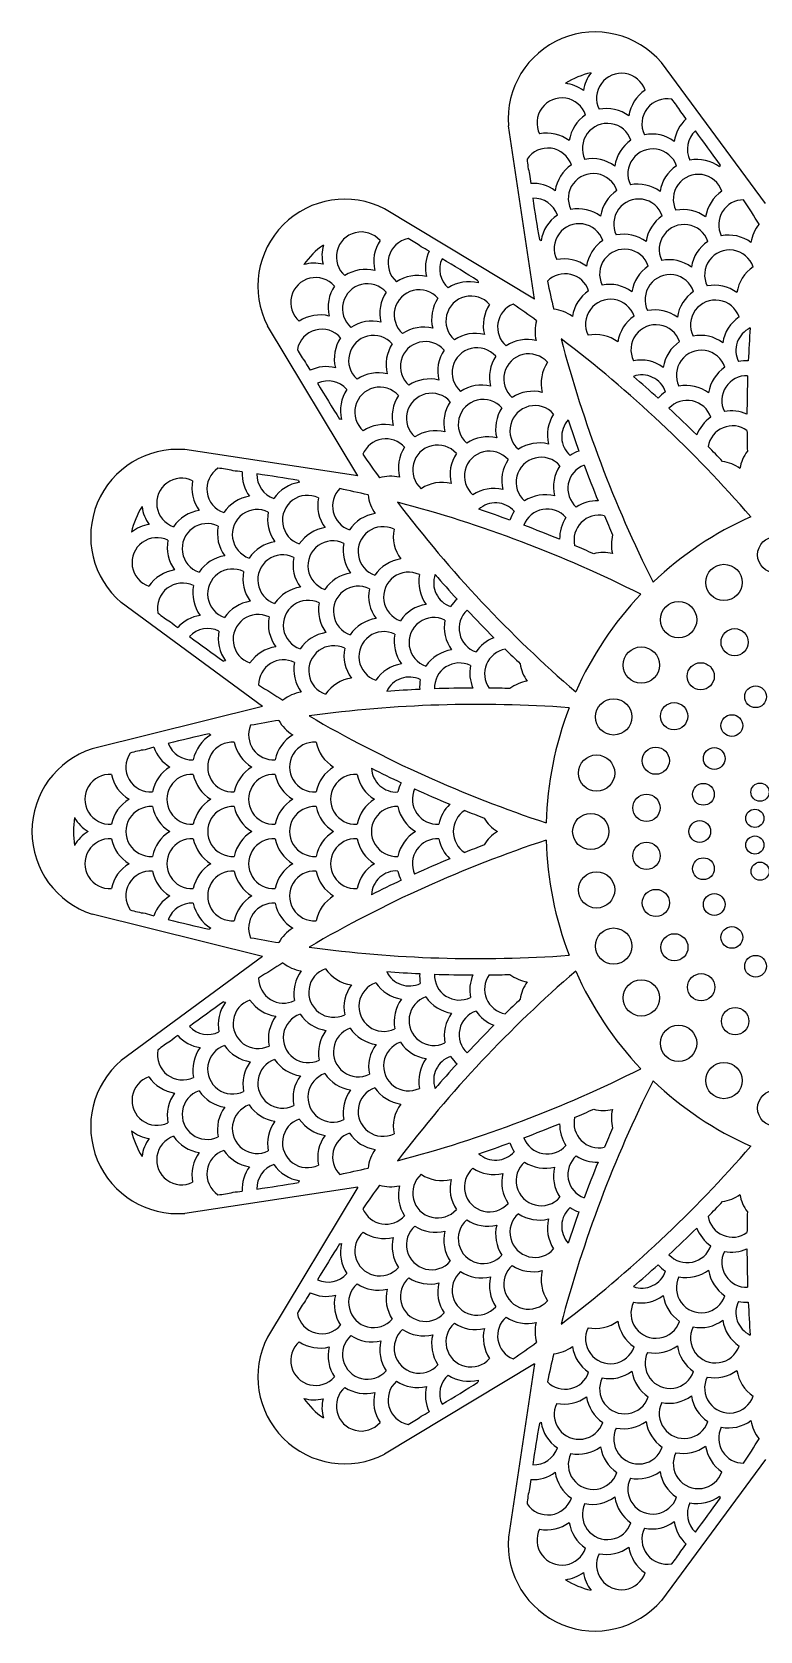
# Model space of a CAD drawing. Extents: x 129 to 768, y 35 to 236.
# Drawn here: x 129.4 to 209.6, y 47.2 to 223.4 of the extents above; entities that cross this region are included whole.
import ezdxf

# ---------------------------------------------------------------- set-up
doc = ezdxf.new("R2010")
doc.units = 0
doc.layers.get('0').update_dxf_attribs({"linetype": 'CONTINUOUS'})

msp = doc.modelspace()

# ---------------------------------------------------------------- linework, layer by layer
for p, q in [((210.228243, 204.447703), (198.766077, 219.988706)), ((184.79759, 193.913982), (181.913417, 213.008105)), ((184.79759, 193.913982), (168.260646, 203.885615)), ((165.333811, 174.450202), (155.362177, 190.987147)), ((165.333811, 174.450202), (146.239687, 177.334376)), ((154.80009, 149.019549), (139.259087, 160.481715)), ((154.80009, 149.019549), (136.055694, 144.377173)), ((154.80009, 121.493609), (136.055694, 126.135985)), ((154.80009, 121.493609), (139.259087, 110.031443)), ((165.333811, 96.062956), (146.239687, 93.178782)), ((165.333811, 96.062956), (155.362177, 79.526011)), ((184.79759, 76.599176), (168.260646, 66.627543)), ((184.79759, 76.599176), (181.913417, 57.505053)), ((210.228243, 66.065455), (198.766077, 50.524452))]:
    msp.add_line(p, q)
for centre, radius in [((211.360801, 165.749092), 2), ((205.654697, 162.699116), 2), ((200.653254, 158.594538), 2), ((206.831065, 156.108238), 1.5), ((196.548677, 153.593096), 2), ((203.092835, 152.3598), 1.5), ((193.4987, 147.886991), 2), ((209.138536, 150.109257), 1.2), ((200.157719, 147.954095), 1.5), ((206.526312, 146.926253), 1.2), ((198.13851, 143.060432), 1.5), ((204.585255, 143.29479), 1.2), ((191.620534, 141.695507), 2), ((197.112807, 137.866871), 1.5), ((203.389958, 139.354423), 1.2), ((209.626534, 139.592677), 1), ((209.056616, 136.70695), 1), ((190.986355, 135.256579), 2), ((202.986355, 135.256579), 1.2), ((197.120025, 132.572998), 1.5), ((209.060627, 133.765486), 1), ((203.389958, 131.158734), 1.2), ((191.620534, 128.81765), 2), ((209.638412, 130.881324), 1), ((198.159888, 127.382253), 1.5), ((204.585255, 127.218368), 1.2), ((193.4987, 122.626166), 2), ((200.192435, 122.494114), 1.5), ((206.526312, 123.586905), 1.2), ((209.138536, 120.403901), 1.2), ((196.548677, 116.920062), 2), ((203.139555, 118.09643), 1.5), ((206.887993, 114.358201), 1.5), ((200.653254, 111.91862), 2), ((205.654697, 107.814042), 2), ((211.360801, 104.764066), 2)]:
    msp.add_circle(centre, radius)
for centre, radius, start, end in [((191.467986, 213.774597), 9.585264, 40.413411, 184.586589), ((193.029023, 210.005918), 9.091898, 102.834633, 122.165367), ((194.301476, 216.287166), 4.184783, 141.876843, 171.294958), ((194.364244, 216.059009), 2.75, 18.884095, 206.115905), ((187.68775, 213.547671), 4.184783, 53.705042, 83.123157), ((199.306737, 213.479995), 4.184783, 124.006787, 171.294958), ((187.804699, 213.341957), 2.75, 18.884095, 206.115905), ((199.369504, 213.251838), 2.75, 78.657464, 206.115905), ((193.029023, 210.005918), 9.091898, 30.164065, 40.811452), ((192.747192, 210.762942), 4.184783, 124.006787, 171.294958), ((192.809959, 210.534785), 2.75, 18.884095, 206.115905), ((192.693011, 210.7405), 4.184783, 53.705042, 100.993213), ((204.311998, 210.672824), 4.184783, 132.084015, 171.294958), ((92.953508, 130.18389), 137.010942, 37.599029, 38.020247), ((186.133466, 208.023447), 4.184783, 53.705042, 100.993213), ((197.698272, 207.933329), 4.184783, 53.705042, 100.993213), ((204.374765, 210.444667), 2.75, 132.767405, 206.115905), ((92.953508, 130.18389), 137.010942, 34.974845, 36.908083), ((186.250415, 207.817733), 2.75, 18.884095, 146.342536), ((197.752453, 207.955771), 4.184783, 124.006787, 171.294958), ((197.81522, 207.727614), 2.75, 18.884095, 206.115905), ((193.029023, 210.005918), 9.091898, 184.188548, 194.835935), ((191.192908, 205.238719), 4.184783, 124.006787, 171.294958), ((191.138727, 205.216276), 4.184783, 53.705042, 100.993213), ((202.757714, 205.1486), 4.184783, 124.006787, 171.294958), ((202.703532, 205.126158), 4.184783, 53.705042, 100.993213), ((209.317258, 207.865653), 4.184783, 168.207955, 171.294958), ((320.235797, 224.327297), 137.010942, 186.979753, 187.400971), ((184.579182, 202.499224), 4.184783, 53.705042, 92.915985), ((191.255675, 205.010562), 2.75, 18.884095, 206.115905), ((196.143988, 202.409105), 4.184783, 53.705042, 100.993213), ((202.820481, 204.920443), 2.75, 18.884095, 206.115905), ((163.896124, 195.351668), 9.585264, 62.913411, 207.086589), ((184.696131, 202.29351), 2.75, 18.884095, 92.232595), ((320.235797, 224.327297), 137.010942, 188.091917, 190.025155), ((196.198169, 202.431548), 4.184783, 124.006787, 171.294958), ((196.260936, 202.203391), 2.75, 18.884095, 206.115905), ((207.762974, 202.341429), 4.184783, 124.006787, 171.294958), ((207.825741, 202.113272), 2.75, 90.058208, 206.115905), ((92.953508, 130.18389), 137.010942, 31.699521, 33.028862), ((189.638624, 199.714495), 4.184783, 124.006787, 171.294958), ((189.584443, 199.692053), 4.184783, 53.705042, 100.993213), ((201.20343, 199.624377), 4.184783, 124.006787, 171.294958), ((201.149248, 199.601934), 4.184783, 53.705042, 100.993213), ((165.697711, 198.57054), 2.75, 41.384095, 228.615905), ((189.701391, 199.486338), 2.75, 18.884095, 206.115905), ((194.589704, 196.884882), 4.184783, 53.705042, 100.993213), ((201.266197, 199.39622), 2.75, 18.884095, 206.115905), ((206.154509, 196.794763), 4.184783, 53.705042, 100.993213), ((212.768235, 199.534258), 4.184783, 140.815591, 171.294958), ((166.780546, 192.467246), 9.091898, 125.334633, 144.665367), ((165.55241, 198.757309), 4.184783, 164.376843, 193.794958), ((171.250926, 198.079252), 4.184783, 146.506787, 193.794958), ((171.396227, 197.892482), 2.75, 101.157464, 228.615905), ((166.780546, 192.467246), 9.091898, 52.664065, 63.311452), ((104.869393, 80.424067), 137.010942, 60.099029, 60.520247), ((176.949441, 197.401194), 4.184783, 154.584015, 193.794958), ((183.024898, 196.975), 4.184783, 53.705042, 56.792045), ((194.643885, 196.907324), 4.184783, 124.006787, 171.294958), ((194.706652, 196.679167), 2.75, 18.884095, 206.115905), ((206.20869, 196.817206), 4.184783, 124.006787, 171.294958), ((206.271457, 196.589049), 2.75, 18.884095, 206.115905), ((160.490483, 193.695383), 4.184783, 76.205042, 105.623157), ((177.094743, 197.214424), 2.75, 155.267405, 228.615905), ((104.869393, 80.424067), 137.010942, 57.474845, 59.408083), ((188.030159, 194.167829), 4.184783, 53.705042, 100.993213), ((199.649146, 194.100153), 4.184783, 124.006787, 171.294958), ((199.594964, 194.077711), 4.184783, 53.705042, 100.993213), ((211.213951, 194.010034), 4.184783, 124.006787, 171.294958), ((160.677253, 193.550081), 2.75, 41.384095, 228.615905), ((166.375769, 192.872024), 2.75, 41.384095, 228.615905), ((166.188999, 193.017325), 4.184783, 76.205042, 123.493213), ((171.887515, 192.339267), 4.184783, 76.205042, 123.493213), ((177.586031, 191.66121), 4.184783, 76.205042, 123.493213), ((182.647957, 196.723136), 4.184783, 190.707955, 193.794958), ((188.147107, 193.962115), 2.75, 18.884095, 134.941792), ((320.235797, 224.327297), 137.010942, 191.971138, 193.300479), ((199.711913, 193.871996), 2.75, 18.884095, 206.115905), ((166.230468, 193.058793), 4.184783, 146.506787, 193.794958), ((171.928983, 192.380736), 4.184783, 146.506787, 193.794958), ((172.074284, 192.193966), 2.75, 41.384095, 228.615905), ((177.627499, 191.702678), 4.184783, 146.506787, 193.794958), ((177.7728, 191.515909), 2.75, 41.384095, 228.615905), ((193.089601, 191.383101), 4.184783, 124.006787, 171.294958), ((193.152368, 191.154944), 2.75, 18.884095, 206.115905), ((193.03542, 191.360658), 4.184783, 53.705042, 100.993213), ((204.654406, 191.292982), 4.184783, 124.006787, 171.294958), ((204.600225, 191.270539), 4.184783, 53.705042, 100.993213), ((161.168541, 187.996867), 4.184783, 76.205042, 123.493213), ((183.326015, 191.024621), 4.184783, 146.506787, 193.794958), ((183.471316, 190.837851), 2.75, 112.558208, 228.615905), ((104.869393, 80.424067), 137.010942, 54.199521, 55.528862), ((186.475875, 188.643606), 4.184783, 53.705042, 84.184409), ((198.04068, 188.553487), 4.184783, 53.705042, 100.993213), ((204.717173, 191.064825), 2.75, 18.884095, 206.115905), ((161.355311, 187.851566), 2.75, 41.384095, 168.842536), ((166.867057, 187.318809), 4.184783, 76.205042, 123.493213), ((172.565572, 186.640752), 4.184783, 76.205042, 123.493213), ((189.024531, 190.346563), 4.184783, 163.315591, 193.794958), ((198.094862, 188.57593), 4.184783, 124.006787, 171.294958), ((198.157629, 188.347773), 2.75, 18.884095, 206.115905), ((209.659667, 188.485811), 4.184783, 124.006787, 171.294958), ((209.722434, 188.257654), 2.75, 115.298834, 206.115905), ((346.995502, 180.715985), 138.810942, 175.857254, 177.358009), ((166.908525, 187.360278), 4.184783, 146.506787, 193.794958), ((167.053826, 187.173508), 2.75, 41.384095, 228.615905), ((172.607041, 186.68222), 4.184783, 146.506787, 193.794958), ((172.752342, 186.49545), 2.75, 41.384095, 228.615905), ((178.450858, 185.817393), 2.75, 41.384095, 228.615905), ((178.264088, 185.962694), 4.184783, 76.205042, 123.493213), ((183.962604, 185.284636), 4.184783, 76.205042, 123.493213), ((104.869393, 80.424067), 137.010942, 40.78825, 52.797346), ((320.235797, 224.327297), 137.010942, 194.702654, 206.71175), ((191.481136, 185.836435), 4.184783, 53.705042, 100.993213), ((203.100122, 185.768759), 4.184783, 124.006787, 171.294958), ((203.045941, 185.746316), 4.184783, 53.705042, 100.993213), ((166.780546, 192.467246), 9.091898, 206.688548, 217.335935), ((278.823726, 254.378399), 137.010942, 209.479753, 209.900971), ((178.305557, 186.004162), 4.184783, 146.506787, 193.794958), ((184.004072, 185.326105), 4.184783, 146.506787, 193.794958), ((184.149374, 185.139335), 2.75, 41.384095, 228.615905), ((189.702588, 184.648047), 4.184783, 146.506787, 193.794958), ((196.486396, 183.029264), 4.184783, 53.705042, 100.993213), ((203.162889, 185.540602), 2.75, 18.884095, 206.115905), ((208.051202, 182.939145), 4.184783, 86.15108, 100.993213), ((161.846598, 182.298351), 4.184783, 76.205042, 115.415985), ((167.545114, 181.620293), 4.184783, 76.205042, 123.493213), ((173.24363, 180.942236), 4.184783, 76.205042, 123.493213), ((196.603345, 182.823549), 2.75, 18.884095, 109.701166), ((104.869393, 80.424067), 138.810942, 47.641991, 49.142746), ((208.105383, 182.961587), 4.184783, 124.006787, 171.294958), ((208.16815, 182.733431), 2.75, 87.952691, 206.115905), ((346.995502, 180.715985), 138.810942, 178.032521, 179.782107), ((162.033368, 182.15305), 2.75, 41.384095, 114.732595), ((278.823726, 254.378399), 137.010942, 210.591917, 212.525155), ((167.586583, 181.661762), 4.184783, 146.506787, 193.794958), ((167.731884, 181.474992), 2.75, 41.384095, 228.615905), ((173.285099, 180.983704), 4.184783, 146.506787, 193.794958), ((173.4304, 180.796935), 2.75, 41.384095, 228.615905), ((178.942146, 180.264178), 4.184783, 76.205042, 123.493213), ((184.640661, 179.586121), 4.184783, 76.205042, 123.493213), ((201.545838, 180.244535), 4.184783, 124.006787, 138.84892), ((201.491657, 180.222093), 4.184783, 53.705042, 100.993213), ((178.983614, 180.305647), 4.184783, 146.506787, 193.794958), ((179.128915, 180.118877), 2.75, 41.384095, 228.615905), ((184.68213, 179.627589), 4.184783, 146.506787, 193.794958), ((184.827431, 179.440819), 2.75, 41.384095, 228.615905), ((201.608605, 180.016378), 2.75, 18.884095, 137.047309), ((104.869393, 80.424067), 138.810942, 45.217893, 46.967479), ((206.496918, 177.414921), 4.184783, 66.20154, 100.993213), ((162.524656, 176.599835), 4.184783, 76.205042, 79.292045), ((168.223172, 175.921778), 4.184783, 76.205042, 123.493213), ((190.380646, 178.949532), 4.184783, 146.506787, 193.794958), ((190.525947, 178.762762), 2.75, 137.798834, 228.615905), ((320.235797, 224.327297), 138.810942, 198.357254, 199.858009), ((206.551099, 177.437364), 4.184783, 124.006787, 158.79846), ((206.613866, 177.209207), 2.75, 55.024966, 169.975034), ((168.409941, 175.776477), 2.75, 41.384095, 157.441792), ((173.921688, 175.24372), 4.184783, 76.205042, 123.493213), ((179.620203, 174.565662), 4.184783, 76.205042, 123.493213), ((185.318719, 173.887605), 4.184783, 76.205042, 123.493213), ((346.995502, 180.715985), 138.810942, 180.517371, 181.464105), ((145.473196, 167.779807), 9.585264, 85.413411, 229.586589), ((278.823726, 254.378399), 137.010942, 214.471138, 215.800479), ((173.963156, 175.285189), 4.184783, 146.506787, 193.794958), ((174.108457, 175.098419), 2.75, 41.384095, 228.615905), ((179.661672, 174.607131), 4.184783, 146.506787, 193.794958), ((179.806973, 174.420361), 2.75, 41.384095, 228.615905), ((185.360188, 173.929073), 4.184783, 146.506787, 193.794958), ((185.505489, 173.742304), 2.75, 41.384095, 228.615905), ((191.017235, 173.209547), 4.184783, 108.65108, 123.493213), ((104.869393, 80.424067), 138.810942, 43.535895, 44.482629), ((211.55636, 174.630193), 4.184783, 142.64576, 171.294958), ((151.430059, 172.997378), 2.75, 123.657464, 251.115905), ((149.241874, 166.218769), 9.091898, 75.164065, 85.811452), ((134.920496, 39.011996), 137.010942, 82.599029, 83.020247), ((156.748569, 174.66861), 4.184783, 177.084015, 216.294958), ((156.954283, 174.551662), 2.75, 177.767405, 251.115905), ((134.920496, 39.011996), 137.010942, 79.974845, 81.908083), ((191.058703, 173.251016), 4.184783, 146.506787, 193.794958), ((191.204005, 173.064246), 2.75, 110.452691, 228.615905), ((320.235797, 224.327297), 138.810942, 200.532521, 202.282107), ((204.942634, 171.890698), 4.184783, 53.705042, 82.35424), ((145.905836, 171.443094), 2.75, 63.884095, 251.115905), ((151.224345, 173.114326), 4.184783, 169.006787, 216.294958), ((159.533297, 169.609168), 4.184783, 98.705042, 145.993213), ((162.272792, 176.222894), 4.184783, 213.207955, 216.294958), ((165.285678, 171.100685), 2.75, 135.058208, 251.115905), ((134.920496, 39.011996), 137.010942, 76.699521, 78.028862), ((168.901229, 170.223262), 4.184783, 76.205042, 106.684409), ((174.599745, 169.545204), 4.184783, 76.205042, 123.493213), ((180.298261, 168.867147), 4.184783, 76.205042, 123.493213), ((149.241874, 166.218769), 9.091898, 147.834633, 167.165367), ((145.700122, 171.560042), 4.184783, 186.876843, 216.294958), ((154.009074, 168.054884), 4.184783, 98.705042, 145.993213), ((159.761454, 169.546401), 2.75, 63.884095, 251.115905), ((165.079963, 171.217633), 4.184783, 169.006787, 216.294958), ((170.604187, 172.771917), 4.184783, 185.815591, 216.294958), ((278.823726, 254.378399), 137.010942, 217.202654, 229.21175), ((134.920496, 39.011996), 137.010942, 63.28825, 75.297346), ((180.485031, 168.721846), 2.75, 41.384095, 132.201166), ((185.996777, 168.189089), 4.184783, 76.205042, 123.493213), ((191.695292, 167.511031), 4.184783, 88.70154, 123.493213), ((148.48485, 166.5006), 4.184783, 98.705042, 145.993213), ((148.713007, 166.437833), 2.75, 63.884095, 251.115905), ((154.237231, 167.992117), 2.75, 63.884095, 251.115905), ((159.55574, 169.663349), 4.184783, 169.006787, 216.294958), ((167.864692, 166.158191), 4.184783, 98.705042, 145.993213), ((134.920496, 39.011996), 138.810942, 70.141991, 71.642746), ((186.038245, 168.230558), 4.184783, 146.506787, 161.34892), ((186.183546, 168.043788), 2.75, 41.384095, 159.547309), ((191.736761, 167.5525), 4.184783, 146.506787, 181.29846), ((191.882062, 167.36573), 2.75, 77.524966, 192.475034), ((320.235797, 224.327297), 138.810942, 203.017371, 203.964105), ((223.991214, 135.256579), 37.932863, 113.93086, 133.56914), ((142.960627, 164.946316), 4.184783, 98.705042, 128.123157), ((143.188784, 164.883549), 2.75, 63.884095, 251.115905), ((154.031516, 168.109065), 4.184783, 169.006787, 216.294958), ((162.340468, 164.603907), 4.184783, 98.705042, 145.993213), ((168.092849, 166.095424), 2.75, 63.884095, 251.115905), ((173.411358, 167.766657), 4.184783, 169.006787, 216.294958), ((134.920496, 39.011996), 138.810942, 67.717893, 69.467479), ((197.435277, 166.874442), 4.184783, 165.14576, 193.794958), ((148.507293, 166.554781), 4.184783, 169.006787, 216.294958), ((156.816245, 163.049623), 4.184783, 98.705042, 145.993213), ((157.044402, 162.986856), 2.75, 63.884095, 251.115905), ((162.568625, 164.54114), 2.75, 63.884095, 251.115905), ((167.887134, 166.212373), 4.184783, 169.006787, 216.294958), ((134.920496, 39.011996), 138.810942, 66.035895, 66.982629), ((192.37335, 161.812516), 4.184783, 76.205042, 104.85424), ((145.767798, 159.941055), 4.184783, 98.705042, 145.993213), ((151.292021, 161.495339), 4.184783, 98.705042, 145.993213), ((151.520178, 161.432572), 2.75, 63.884095, 251.115905), ((156.838687, 163.103805), 4.184783, 169.006787, 216.294958), ((162.362911, 164.658089), 4.184783, 169.006787, 216.294958), ((170.671863, 161.152931), 4.184783, 98.705042, 145.993213), ((145.995955, 159.878288), 2.75, 63.884095, 191.342536), ((151.314464, 161.549521), 4.184783, 169.006787, 216.294958), ((159.623416, 158.044363), 4.184783, 98.705042, 145.993213), ((165.147639, 159.598647), 4.184783, 98.705042, 145.993213), ((165.375796, 159.53588), 2.75, 63.884095, 251.115905), ((170.90002, 161.090164), 2.75, 63.884095, 251.115905), ((176.218529, 162.761396), 4.184783, 169.006787, 216.294958), ((176.424243, 162.644448), 2.75, 160.298834, 251.115905), ((278.823726, 254.378399), 138.810942, 220.857254, 222.358009), ((154.099192, 156.490079), 4.184783, 98.705042, 145.993213), ((159.851573, 157.981596), 2.75, 63.884095, 251.115905), ((165.170082, 159.652828), 4.184783, 169.006787, 216.294958), ((170.694305, 161.207112), 4.184783, 169.006787, 216.294958), ((179.003257, 157.701954), 4.184783, 131.15108, 145.993213), ((223.991214, 135.256579), 37.932863, 136.43086, 156.06914), ((149.241874, 166.218769), 9.091898, 229.188548, 239.835935), ((148.574969, 154.935795), 4.184783, 98.705042, 137.915985), ((154.327349, 156.427312), 2.75, 63.884095, 251.115905), ((159.645858, 158.098544), 4.184783, 169.006787, 216.294958), ((167.95481, 154.593386), 4.184783, 98.705042, 145.993213), ((173.479034, 156.14767), 4.184783, 98.705042, 145.993213), ((173.707191, 156.084903), 2.75, 63.884095, 251.115905), ((179.231414, 157.639187), 2.75, 132.952691, 251.115905), ((278.823726, 254.378399), 138.810942, 223.032521, 224.782107), ((229.063902, 266.294285), 137.010942, 231.979753, 232.400971), ((148.803126, 154.873028), 2.75, 63.884095, 137.232595), ((154.121635, 156.54426), 4.184783, 169.006787, 216.294958), ((162.430587, 153.039102), 4.184783, 98.705042, 145.993213), ((168.182967, 154.530619), 2.75, 63.884095, 251.115905), ((173.501476, 156.201851), 4.184783, 169.006787, 216.294958), ((179.0257, 157.756135), 4.184783, 169.006787, 216.294958), ((229.063902, 266.294285), 137.010942, 233.091917, 235.025155), ((156.906363, 151.484818), 4.184783, 98.705042, 145.993213), ((162.658744, 152.976335), 2.75, 63.884095, 251.115905), ((167.977253, 154.647567), 4.184783, 169.006787, 216.294958), ((176.286205, 151.142409), 4.184783, 98.705042, 145.993213), ((181.810428, 152.696694), 4.184783, 111.20154, 145.993213), ((182.038585, 152.633926), 2.75, 100.024966, 214.975034), ((278.823726, 254.378399), 138.810942, 225.517371, 226.464105), ((151.38214, 149.930534), 4.184783, 98.705042, 101.792045), ((157.13452, 151.422051), 2.75, 63.884095, 179.941792), ((162.45303, 153.093283), 4.184783, 169.006787, 216.294958), ((170.761981, 149.588125), 4.184783, 98.705042, 145.993213), ((176.514362, 151.079642), 2.75, 63.884095, 182.047309), ((181.832871, 152.750875), 4.184783, 169.006787, 203.79846), ((187.357095, 154.305159), 4.184783, 187.64576, 216.294958), ((165.237758, 148.033841), 4.184783, 98.705042, 145.993213), ((170.990138, 149.525358), 2.75, 63.884095, 154.701166), ((176.308648, 151.196591), 4.184783, 169.006787, 183.84892), ((184.6176, 147.691433), 4.184783, 98.705042, 127.35424), ((229.063902, 266.294285), 137.010942, 236.971138, 238.300479), ((159.713535, 146.479557), 4.184783, 98.705042, 129.184409), ((178.531808, 12.252291), 138.810942, 92.641991, 94.142746), ((178.531808, 12.252291), 138.810942, 90.217893, 91.967479), ((178.531808, 12.252291), 138.810942, 88.535895, 89.482629), ((178.531808, 12.252291), 137.010942, 85.78825, 97.797346), ((223.991214, 135.256579), 37.932863, 158.93086, 178.56914), ((156.037425, 145.906579), 2.75, 157.558208, 273.615905), ((178.531808, 12.252291), 137.010942, 99.199521, 100.528862), ((160.311534, 149.485902), 4.184783, 208.315591, 238.794958), ((229.063902, 266.294285), 137.010942, 239.702654, 251.71175), ((178.531808, 12.252291), 137.010942, 105.099029, 105.520247), ((146.784779, 145.935902), 4.184783, 199.584015, 238.794958), ((178.531808, 12.252291), 137.010942, 102.474845, 104.408083), ((147.019588, 145.906579), 2.75, 200.267405, 273.615905), ((151.293697, 142.327256), 4.184783, 121.205042, 168.493213), ((151.528507, 142.356579), 2.75, 86.384095, 273.615905), ((151.293697, 149.485902), 4.184783, 235.707955, 238.794958), ((155.802615, 145.935902), 4.184783, 191.506787, 238.794958), ((160.311534, 142.327256), 4.184783, 121.205042, 168.493213), ((160.546343, 142.356579), 2.75, 86.384095, 273.615905), ((164.820452, 145.935902), 4.184783, 191.506787, 238.794958), ((139.003923, 135.256579), 9.585264, 107.913411, 252.086589), ((142.51067, 142.356579), 2.75, 146.157464, 273.615905), ((143.083112, 135.256579), 9.091898, 97.664065, 108.311452), ((138.001752, 138.806579), 2.75, 86.384095, 273.615905), ((142.275861, 142.385902), 4.184783, 191.506787, 238.794958), ((146.784779, 138.777256), 4.184783, 121.205042, 168.493213), ((147.019588, 138.806579), 2.75, 86.384095, 273.615905), ((151.293697, 142.385902), 4.184783, 191.506787, 238.794958), ((155.802615, 138.777256), 4.184783, 121.205042, 168.493213), ((156.037425, 138.806579), 2.75, 86.384095, 273.615905), ((160.311534, 142.385902), 4.184783, 191.506787, 238.794958), ((164.820452, 138.777256), 4.184783, 121.205042, 168.493213), ((165.055261, 138.806579), 2.75, 86.384095, 273.615905), ((169.32937, 142.385902), 4.184783, 191.506787, 238.794958), ((229.063902, 266.294285), 138.810942, 243.357254, 244.858009), ((169.56418, 142.356579), 2.75, 182.798834, 273.615905), ((173.838288, 138.777256), 4.184783, 153.65108, 168.493213), ((174.073098, 138.806579), 2.75, 155.452691, 273.615905), ((229.063902, 266.294285), 138.810942, 245.532521, 247.282107), ((142.275861, 135.227256), 4.184783, 121.205042, 168.493213), ((142.51067, 135.256579), 2.75, 86.384095, 273.615905), ((146.784779, 138.835902), 4.184783, 191.506787, 238.794958), ((151.293697, 135.227256), 4.184783, 121.205042, 168.493213), ((151.528507, 135.256579), 2.75, 86.384095, 273.615905), ((155.802615, 138.835902), 4.184783, 191.506787, 238.794958), ((160.311534, 135.227256), 4.184783, 121.205042, 168.493213), ((160.546343, 135.256579), 2.75, 86.384095, 273.615905), ((164.820452, 138.835902), 4.184783, 191.506787, 238.794958), ((169.32937, 135.227256), 4.184783, 121.205042, 168.493213), ((169.56418, 135.256579), 2.75, 86.384095, 273.615905), ((173.838288, 138.835902), 4.184783, 191.506787, 238.794958), ((178.347207, 135.227256), 4.184783, 133.70154, 168.493213), ((178.582016, 135.256579), 2.75, 122.524966, 237.475034), ((229.063902, 266.294285), 138.810942, 248.017371, 248.964105), ((143.083112, 135.256579), 9.091898, 170.334633, 189.665367), ((137.766942, 138.835902), 4.184783, 209.376843, 238.794958), ((182.856125, 138.835902), 4.184783, 210.14576, 238.794958), ((137.766942, 131.677256), 4.184783, 121.205042, 150.623157), ((138.001752, 131.706579), 2.75, 86.384095, 273.615905), ((142.275861, 135.285902), 4.184783, 191.506787, 238.794958), ((146.784779, 131.677256), 4.184783, 121.205042, 168.493213), ((147.019588, 131.706579), 2.75, 86.384095, 273.615905), ((151.293697, 135.285902), 4.184783, 191.506787, 238.794958), ((155.802615, 131.677256), 4.184783, 121.205042, 168.493213), ((156.037425, 131.706579), 2.75, 86.384095, 273.615905), ((160.311534, 135.285902), 4.184783, 191.506787, 238.794958), ((229.063902, 4.218873), 137.010942, 108.28825, 120.297346), ((164.820452, 131.677256), 4.184783, 121.205042, 168.493213), ((165.055261, 131.706579), 2.75, 86.384095, 273.615905), ((169.32937, 135.285902), 4.184783, 191.506787, 238.794958), ((173.838288, 131.677256), 4.184783, 121.205042, 168.493213), ((174.073098, 131.706579), 2.75, 86.384095, 204.547309), ((178.347207, 135.285902), 4.184783, 191.506787, 226.29846), ((182.856125, 131.677256), 4.184783, 121.205042, 149.85424), ((223.991214, 135.256579), 37.932863, 181.43086, 201.06914), ((229.063902, 4.218873), 138.810942, 112.717893, 114.467479), ((229.063902, 4.218873), 138.810942, 111.035895, 111.982629), ((142.275861, 128.127256), 4.184783, 121.205042, 168.493213), ((142.51067, 128.156579), 2.75, 86.384095, 213.842536), ((146.784779, 131.735902), 4.184783, 191.506787, 238.794958), ((151.293697, 128.127256), 4.184783, 121.205042, 168.493213), ((151.528507, 128.156579), 2.75, 86.384095, 273.615905), ((155.802615, 131.735902), 4.184783, 191.506787, 238.794958), ((160.311534, 128.127256), 4.184783, 121.205042, 168.493213), ((160.546343, 128.156579), 2.75, 86.384095, 273.615905), ((164.820452, 131.735902), 4.184783, 191.506787, 238.794958), ((169.32937, 128.127256), 4.184783, 121.205042, 168.493213), ((169.56418, 128.156579), 2.75, 86.384095, 177.201166), ((173.838288, 131.735902), 4.184783, 191.506787, 206.34892), ((229.063902, 4.218873), 138.810942, 115.141991, 116.642746), ((146.784779, 124.577256), 4.184783, 121.205042, 160.415985), ((147.019588, 124.606579), 2.75, 86.384095, 159.732595), ((151.293697, 128.185902), 4.184783, 191.506787, 238.794958), ((155.802615, 124.577256), 4.184783, 121.205042, 168.493213), ((156.037425, 124.606579), 2.75, 86.384095, 202.441792), ((160.311534, 128.185902), 4.184783, 191.506787, 238.794958), ((164.820452, 124.577256), 4.184783, 121.205042, 168.493213), ((143.083112, 135.256579), 9.091898, 251.688548, 262.335935), ((178.531808, 258.260867), 137.010942, 254.479753, 254.900971), ((178.531808, 258.260867), 137.010942, 255.591917, 257.525155), ((151.293697, 121.027256), 4.184783, 121.205042, 124.292045), ((178.531808, 258.260867), 137.010942, 259.471138, 260.800479), ((160.311534, 121.027256), 4.184783, 121.205042, 151.684409), ((178.531808, 258.260867), 137.010942, 262.202654, 274.21175), ((229.063902, 4.218873), 137.010942, 121.699521, 123.028862), ((159.713535, 124.0336), 4.184783, 230.815591, 261.294958), ((162.45303, 117.419874), 4.184783, 143.705042, 190.993213), ((162.658744, 117.536823), 2.75, 108.884095, 296.115905), ((165.237758, 122.479316), 4.184783, 214.006787, 261.294958), ((278.823726, 16.134759), 137.010942, 130.78825, 142.797346), ((223.991214, 135.256579), 37.932863, 203.93086, 223.56914), ((157.13452, 119.091107), 2.75, 180.058208, 296.115905), ((167.977253, 115.86559), 4.184783, 143.705042, 190.993213), ((168.182967, 115.982539), 2.75, 108.884095, 296.115905), ((170.761981, 120.925032), 4.184783, 214.006787, 261.294958), ((170.990138, 120.987799), 2.75, 205.298834, 296.115905), ((178.531808, 258.260867), 138.810942, 265.857254, 267.358009), ((176.308648, 119.316567), 4.184783, 176.15108, 190.993213), ((176.514362, 119.433515), 2.75, 177.952691, 296.115905), ((178.531808, 258.260867), 138.810942, 268.032521, 269.782107), ((181.832871, 117.762283), 4.184783, 156.20154, 190.993213), ((182.038585, 117.879231), 2.75, 145.024966, 259.975034), ((178.531808, 258.260867), 138.810942, 270.517371, 271.464105), ((184.6176, 122.821725), 4.184783, 232.64576, 261.294958), ((187.357095, 116.207999), 4.184783, 143.705042, 172.35424), ((229.063902, 4.218873), 137.010942, 124.974845, 126.908083), ((154.121635, 113.968898), 4.184783, 143.705042, 190.993213), ((151.38214, 120.582624), 4.184783, 258.207955, 261.294958), ((154.327349, 114.085846), 2.75, 108.884095, 296.115905), ((156.906363, 119.02834), 4.184783, 214.006787, 261.294958), ((173.501476, 114.311306), 4.184783, 143.705042, 190.993213), ((173.707191, 114.428255), 2.75, 108.884095, 296.115905), ((176.286205, 119.370748), 4.184783, 214.006787, 261.294958), ((278.823726, 16.134759), 138.810942, 133.535895, 134.482629), ((159.645858, 112.414614), 4.184783, 143.705042, 190.993213), ((159.851573, 112.531562), 2.75, 108.884095, 296.115905), ((162.430587, 117.474056), 4.184783, 214.006787, 261.294958), ((179.0257, 112.757022), 4.184783, 143.705042, 190.993213), ((179.231414, 112.873971), 2.75, 108.884095, 227.047309), ((181.810428, 117.816464), 4.184783, 214.006787, 248.79846), ((229.063902, 4.218873), 137.010942, 127.599029, 128.020247), ((148.574969, 115.577363), 4.184783, 222.084015, 261.294958), ((148.803126, 115.64013), 2.75, 222.767405, 296.115905), ((165.170082, 110.86033), 4.184783, 143.705042, 190.993213), ((165.375796, 110.977278), 2.75, 108.884095, 296.115905), ((167.95481, 115.919772), 4.184783, 214.006787, 261.294958), ((278.823726, 16.134759), 138.810942, 135.217893, 136.967479), ((145.995955, 110.634869), 2.75, 168.657464, 296.115905), ((149.241874, 104.294389), 9.091898, 120.164065, 130.811452), ((151.314464, 108.963637), 4.184783, 143.705042, 190.993213), ((151.520178, 109.080585), 2.75, 108.884095, 296.115905), ((154.099192, 114.023079), 4.184783, 214.006787, 261.294958), ((170.694305, 109.306046), 4.184783, 143.705042, 190.993213), ((170.90002, 109.422994), 2.75, 108.884095, 296.115905), ((173.479034, 114.365488), 4.184783, 214.006787, 261.294958), ((145.473196, 102.733351), 9.585264, 130.413411, 274.586589), ((156.838687, 107.409353), 4.184783, 143.705042, 190.993213), ((157.044402, 107.526301), 2.75, 108.884095, 296.115905), ((159.623416, 112.468795), 4.184783, 214.006787, 261.294958), ((176.218529, 107.751762), 4.184783, 143.705042, 190.993213), ((176.424243, 107.86871), 2.75, 108.884095, 199.701166), ((278.823726, 16.134759), 138.810942, 137.641991, 139.142746), ((179.003257, 112.811204), 4.184783, 214.006787, 228.84892), ((143.188784, 105.629609), 2.75, 108.884095, 296.115905), ((145.767798, 110.572102), 4.184783, 214.006787, 261.294958), ((162.362911, 105.855069), 4.184783, 143.705042, 190.993213), ((162.568625, 105.972017), 2.75, 108.884095, 296.115905), ((165.147639, 110.914511), 4.184783, 214.006787, 261.294958), ((134.920496, 231.501162), 137.010942, 284.702654, 296.71175), ((320.235797, 46.185861), 137.010942, 153.28825, 165.297346), ((223.991214, 135.256579), 37.932863, 226.43086, 246.06914), ((148.507293, 103.958376), 4.184783, 143.705042, 190.993213), ((148.713007, 104.075325), 2.75, 108.884095, 296.115905), ((151.292021, 109.017818), 4.184783, 214.006787, 261.294958), ((167.887134, 104.300785), 4.184783, 143.705042, 190.993213), ((168.092849, 104.417733), 2.75, 108.884095, 296.115905), ((170.671863, 109.360227), 4.184783, 214.006787, 261.294958), ((154.031516, 102.404092), 4.184783, 143.705042, 190.993213), ((154.237231, 102.521041), 2.75, 108.884095, 296.115905), ((156.816245, 107.463534), 4.184783, 214.006787, 261.294958), ((173.411358, 102.746501), 4.184783, 143.705042, 190.993213), ((134.920496, 231.501162), 138.810942, 293.017371, 293.964105), ((192.37335, 108.700642), 4.184783, 255.14576, 283.794958), ((197.435277, 103.638715), 4.184783, 166.205042, 194.85424), ((149.241874, 104.294389), 9.091898, 192.834633, 212.165367), ((142.960627, 105.566842), 4.184783, 231.876843, 261.294958), ((159.55574, 100.849808), 4.184783, 143.705042, 190.993213), ((159.761454, 100.966757), 2.75, 108.884095, 296.115905), ((162.340468, 105.90925), 4.184783, 214.006787, 261.294958), ((134.920496, 231.501162), 138.810942, 290.532521, 292.282107), ((191.736761, 102.960658), 4.184783, 178.70154, 213.493213), ((191.882062, 103.147427), 2.75, 167.524966, 282.475034), ((320.235797, 46.185861), 138.810942, 156.035895, 156.982629), ((145.700122, 98.953116), 4.184783, 143.705042, 173.123157), ((145.905836, 99.070064), 2.75, 108.884095, 296.115905), ((148.48485, 104.012558), 4.184783, 214.006787, 261.294958), ((165.079963, 99.295524), 4.184783, 143.705042, 190.993213), ((165.285678, 99.412473), 2.75, 108.884095, 224.941792), ((167.864692, 104.354966), 4.184783, 214.006787, 261.294958), ((134.920496, 231.501162), 138.810942, 288.357254, 289.858009), ((186.038245, 102.2826), 4.184783, 198.65108, 213.493213), ((186.183546, 102.46937), 2.75, 200.452691, 318.615905), ((104.869393, 190.089091), 137.010942, 307.202654, 319.21175), ((151.224345, 97.398832), 4.184783, 143.705042, 190.993213), ((151.430059, 97.51578), 2.75, 108.884095, 236.342536), ((154.009074, 102.458274), 4.184783, 214.006787, 261.294958), ((170.604187, 97.74124), 4.184783, 143.705042, 174.184409), ((180.485031, 101.791312), 2.75, 227.798834, 318.615905), ((185.505489, 96.770854), 2.75, 131.384095, 318.615905), ((185.996777, 102.324069), 4.184783, 236.506787, 283.794958), ((191.204005, 97.448912), 2.75, 131.384095, 249.547309), ((191.695292, 103.002126), 4.184783, 236.506787, 271.29846), ((320.235797, 46.185861), 138.810942, 157.717893, 159.467479), ((156.748569, 95.844548), 4.184783, 143.705042, 182.915985), ((156.954283, 95.961496), 2.75, 108.884095, 182.232595), ((159.533297, 100.90399), 4.184783, 214.006787, 261.294958), ((134.920496, 231.501162), 137.010942, 281.971138, 283.300479), ((174.108457, 95.414739), 2.75, 131.384095, 318.615905), ((174.599745, 100.967954), 4.184783, 236.506787, 283.794958), ((179.806973, 96.092796), 2.75, 131.384095, 318.615905), ((180.298261, 101.646011), 4.184783, 236.506787, 283.794958), ((185.360188, 96.584084), 4.184783, 166.205042, 213.493213), ((191.058703, 97.262142), 4.184783, 166.205042, 213.493213), ((149.241874, 104.294389), 9.091898, 274.188548, 284.835935), ((134.920496, 231.501162), 137.010942, 276.979753, 277.400971), ((134.920496, 231.501162), 137.010942, 278.091917, 280.025155), ((162.272792, 94.290264), 4.184783, 143.705042, 146.792045), ((278.823726, 16.134759), 137.010942, 144.199521, 145.528862), ((168.901229, 100.289896), 4.184783, 253.315591, 283.794958), ((173.963156, 95.227969), 4.184783, 166.205042, 213.493213), ((179.661672, 95.906027), 4.184783, 166.205042, 213.493213), ((204.942634, 98.62246), 4.184783, 277.64576, 306.294958), ((211.55636, 95.882965), 4.184783, 188.705042, 217.35424), ((168.409941, 94.736681), 2.75, 202.558208, 318.615905), ((190.525947, 91.750396), 2.75, 131.384095, 222.201166), ((191.017235, 97.303611), 4.184783, 236.506787, 251.34892), ((104.869393, 190.089091), 138.810942, 315.517371, 316.464105), ((173.4304, 89.716223), 2.75, 131.384095, 318.615905), ((173.921688, 95.269438), 4.184783, 236.506787, 283.794958), ((179.128915, 90.394281), 2.75, 131.384095, 318.615905), ((179.620203, 95.947495), 4.184783, 236.506787, 283.794958), ((184.68213, 90.885569), 4.184783, 166.205042, 213.493213), ((184.827431, 91.072338), 2.75, 131.384095, 318.615905), ((185.318719, 96.625553), 4.184783, 236.506787, 283.794958), ((190.380646, 91.563626), 4.184783, 166.205042, 213.493213), ((320.235797, 46.185861), 138.810942, 160.141991, 161.642746), ((206.613866, 93.303951), 2.75, 190.024966, 304.975034), ((346.995502, 89.797173), 138.810942, 178.535895, 179.482629), ((167.731884, 89.038166), 2.75, 131.384095, 318.615905), ((168.223172, 94.59138), 4.184783, 236.506787, 283.794958), ((173.285099, 89.529453), 4.184783, 166.205042, 213.493213), ((178.983614, 90.207511), 4.184783, 166.205042, 213.493213), ((104.869393, 190.089091), 138.810942, 313.032521, 314.782107), ((206.551099, 93.075794), 4.184783, 201.20154, 235.993213), ((278.823726, 16.134759), 137.010942, 147.474845, 149.408083), ((162.524656, 93.913323), 4.184783, 280.707955, 283.794958), ((167.586583, 88.851396), 4.184783, 166.205042, 213.493213), ((201.608605, 90.49678), 2.75, 222.952691, 341.115905), ((208.16815, 87.779727), 2.75, 153.884095, 272.047309), ((206.496918, 93.098236), 4.184783, 259.006787, 293.79846), ((346.995502, 89.797173), 138.810942, 180.217893, 181.967479), ((162.033368, 88.360108), 2.75, 245.267405, 318.615905), ((178.450858, 84.695765), 2.75, 131.384095, 318.615905), ((178.942146, 90.24898), 4.184783, 236.506787, 283.794958), ((184.149374, 85.373823), 2.75, 131.384095, 318.615905), ((184.640661, 90.927037), 4.184783, 236.506787, 283.794958), ((189.702588, 85.865111), 4.184783, 166.205042, 213.493213), ((104.869393, 190.089091), 138.810942, 310.857254, 312.358009), ((196.603345, 87.689609), 2.75, 250.298834, 341.115905), ((201.545838, 90.268623), 4.184783, 221.15108, 235.993213), ((201.491657, 90.291065), 4.184783, 259.006787, 306.294958), ((208.105383, 87.55157), 4.184783, 188.705042, 235.993213), ((167.053826, 83.33965), 2.75, 131.384095, 318.615905), ((167.545114, 88.892864), 4.184783, 236.506787, 283.794958), ((172.607041, 83.830938), 4.184783, 166.205042, 213.493213), ((172.752342, 84.017707), 2.75, 131.384095, 318.615905), ((173.24363, 89.570922), 4.184783, 236.506787, 283.794958), ((178.305557, 84.508995), 4.184783, 166.205042, 213.493213), ((184.004072, 85.187053), 4.184783, 166.205042, 213.493213), ((203.162889, 84.972556), 2.75, 153.884095, 341.115905), ((166.780546, 78.045911), 9.091898, 142.664065, 153.311452), ((278.823726, 16.134759), 137.010942, 150.099029, 150.520247), ((161.846598, 88.214807), 4.184783, 244.584015, 283.794958), ((166.908525, 83.15288), 4.184783, 166.205042, 213.493213), ((198.157629, 82.165385), 2.75, 153.884095, 341.115905), ((196.486396, 87.483894), 4.184783, 259.006787, 306.294958), ((203.100122, 84.744399), 4.184783, 188.705042, 235.993213), ((209.722434, 82.255504), 2.75, 153.884095, 244.701166), ((208.051202, 87.574013), 4.184783, 259.006787, 273.84892), ((346.995502, 89.797173), 138.810942, 182.641991, 184.142746), ((161.355311, 82.661592), 2.75, 191.157464, 318.615905), ((177.7728, 78.997249), 2.75, 131.384095, 318.615905), ((178.264088, 84.550464), 4.184783, 236.506787, 283.794958), ((183.471316, 79.675307), 2.75, 131.384095, 247.441792), ((183.962604, 85.228521), 4.184783, 236.506787, 283.794958), ((189.024531, 80.166595), 4.184783, 166.205042, 196.684409), ((191.481136, 84.676723), 4.184783, 259.006787, 306.294958), ((198.094862, 81.937228), 4.184783, 188.705042, 235.993213), ((203.045941, 84.766842), 4.184783, 259.006787, 306.294958), ((209.659667, 82.027347), 4.184783, 188.705042, 235.993213), ((163.896124, 75.16149), 9.585264, 152.913411, 297.086589), ((166.375769, 77.641134), 2.75, 131.384095, 318.615905), ((166.867057, 83.194349), 4.184783, 236.506787, 283.794958), ((172.074284, 78.319192), 2.75, 131.384095, 318.615905), ((172.565572, 83.872406), 4.184783, 236.506787, 283.794958), ((177.627499, 78.81048), 4.184783, 166.205042, 213.493213), ((183.326015, 79.488537), 4.184783, 166.205042, 213.493213), ((193.152368, 79.358214), 2.75, 153.884095, 341.115905), ((204.717173, 79.448333), 2.75, 153.884095, 341.115905), ((160.677253, 76.963076), 2.75, 131.384095, 318.615905), ((161.168541, 82.516291), 4.184783, 236.506787, 283.794958), ((166.230468, 77.454364), 4.184783, 166.205042, 213.493213), ((171.928983, 78.132422), 4.184783, 166.205042, 213.493213), ((104.869393, 190.089091), 137.010942, 304.471138, 305.800479), ((320.235797, 46.185861), 137.010942, 166.699521, 168.028862), ((186.475875, 81.869552), 4.184783, 275.815591, 306.294958), ((193.089601, 79.130057), 4.184783, 188.705042, 235.993213), ((199.711913, 76.641162), 2.75, 153.884095, 341.115905), ((198.04068, 81.959671), 4.184783, 259.006787, 306.294958), ((204.654406, 79.220176), 4.184783, 188.705042, 235.993213), ((193.03542, 79.1525), 4.184783, 259.006787, 306.294958), ((199.649146, 76.413005), 4.184783, 188.705042, 235.993213), ((204.600225, 79.242618), 4.184783, 259.006787, 306.294958), ((211.213951, 76.503123), 4.184783, 188.705042, 235.993213), ((171.396227, 72.620676), 2.75, 131.384095, 258.842536), ((171.887515, 78.173891), 4.184783, 236.506787, 283.794958), ((176.949441, 73.111964), 4.184783, 166.205042, 205.415985), ((177.094743, 73.298733), 2.75, 131.384095, 204.732595), ((104.869393, 190.089091), 137.010942, 300.591917, 302.525155), ((177.586031, 78.851948), 4.184783, 236.506787, 283.794958), ((182.647957, 73.790021), 4.184783, 166.205042, 169.292045), ((188.147107, 76.551043), 2.75, 225.058208, 341.115905), ((194.706652, 73.83399), 2.75, 153.884095, 341.115905), ((206.271457, 73.924109), 2.75, 153.884095, 341.115905), ((166.780546, 78.045911), 9.091898, 215.334633, 234.665367), ((160.490483, 76.817775), 4.184783, 254.376843, 283.794958), ((165.55241, 71.755849), 4.184783, 166.205042, 195.623157), ((165.697711, 71.942618), 2.75, 131.384095, 318.615905), ((166.188999, 77.495833), 4.184783, 236.506787, 283.794958), ((171.250926, 72.433906), 4.184783, 166.205042, 213.493213), ((188.030159, 76.345328), 4.184783, 259.006787, 306.294958), ((194.643885, 73.605833), 4.184783, 188.705042, 235.993213), ((201.266197, 71.116938), 2.75, 153.884095, 341.115905), ((199.594964, 76.435447), 4.184783, 259.006787, 306.294958), ((206.20869, 73.695952), 4.184783, 188.705042, 235.993213), ((166.780546, 78.045911), 9.091898, 296.688548, 307.335935), ((104.869393, 190.089091), 137.010942, 299.479753, 299.900971), ((189.701391, 71.026819), 2.75, 153.884095, 341.115905), ((320.235797, 46.185861), 137.010942, 169.974845, 171.908083), ((183.024898, 73.538157), 4.184783, 303.207955, 306.294958), ((189.638624, 70.798662), 4.184783, 188.705042, 235.993213), ((196.260936, 68.309767), 2.75, 153.884095, 341.115905), ((194.589704, 73.628276), 4.184783, 259.006787, 306.294958), ((201.20343, 70.888781), 4.184783, 188.705042, 235.993213), ((207.825741, 68.399886), 2.75, 153.884095, 269.941792), ((206.154509, 73.718395), 4.184783, 259.006787, 306.294958), ((212.768235, 70.9789), 4.184783, 188.705042, 219.184409), ((184.696131, 68.219648), 2.75, 267.767405, 341.115905), ((189.584443, 70.821105), 4.184783, 259.006787, 306.294958), ((196.198169, 68.08161), 4.184783, 188.705042, 235.993213), ((201.149248, 70.911224), 4.184783, 259.006787, 306.294958), ((207.762974, 68.171729), 4.184783, 188.705042, 235.993213), ((92.953508, 140.329268), 137.010942, 326.971138, 328.300479), ((191.255675, 65.502596), 2.75, 153.884095, 341.115905), ((202.820481, 65.592715), 2.75, 153.884095, 341.115905), ((320.235797, 46.185861), 137.010942, 172.599029, 173.020247), ((184.579182, 68.013934), 4.184783, 267.084015, 306.294958), ((191.192908, 65.274439), 4.184783, 188.705042, 235.993213), ((197.81522, 62.785543), 2.75, 153.884095, 341.115905), ((196.143988, 68.104053), 4.184783, 259.006787, 306.294958), ((202.757714, 65.364558), 4.184783, 188.705042, 235.993213), ((193.029023, 60.50724), 9.091898, 165.164065, 175.811452), ((186.250415, 62.695425), 2.75, 213.657464, 341.115905), ((191.138727, 65.296882), 4.184783, 259.006787, 306.294958), ((197.752453, 62.557387), 4.184783, 188.705042, 235.993213), ((202.703532, 65.387), 4.184783, 259.006787, 306.294958), ((92.953508, 140.329268), 137.010942, 323.091917, 325.025155), ((209.317258, 62.647505), 4.184783, 188.705042, 191.792045), ((192.809959, 59.978372), 2.75, 153.884095, 341.115905), ((204.374765, 60.068491), 2.75, 153.884095, 227.232595), ((187.804699, 57.171201), 2.75, 153.884095, 341.115905), ((186.133466, 62.48971), 4.184783, 259.006787, 306.294958), ((192.747192, 59.750215), 4.184783, 188.705042, 235.993213), ((199.369504, 57.26132), 2.75, 153.884095, 281.342536), ((197.698272, 62.579829), 4.184783, 259.006787, 306.294958), ((204.311998, 59.840334), 4.184783, 188.705042, 227.915985), ((191.467986, 56.738561), 9.585264, 175.413411, 319.586589), ((192.693011, 59.772658), 4.184783, 259.006787, 306.294958), ((199.306737, 57.033163), 4.184783, 188.705042, 235.993213), ((92.953508, 140.329268), 137.010942, 321.979753, 322.400971), ((194.364244, 54.454149), 2.75, 153.884095, 341.115905), ((193.029023, 60.50724), 9.091898, 319.188548, 329.835935), ((187.68775, 56.965487), 4.184783, 276.876843, 306.294958), ((194.301476, 54.225992), 4.184783, 188.705042, 218.123157), ((193.029023, 60.50724), 9.091898, 237.834633, 257.165367)]:
    msp.add_arc(centre, radius, start, end)

doc.saveas('drawing.dxf')
